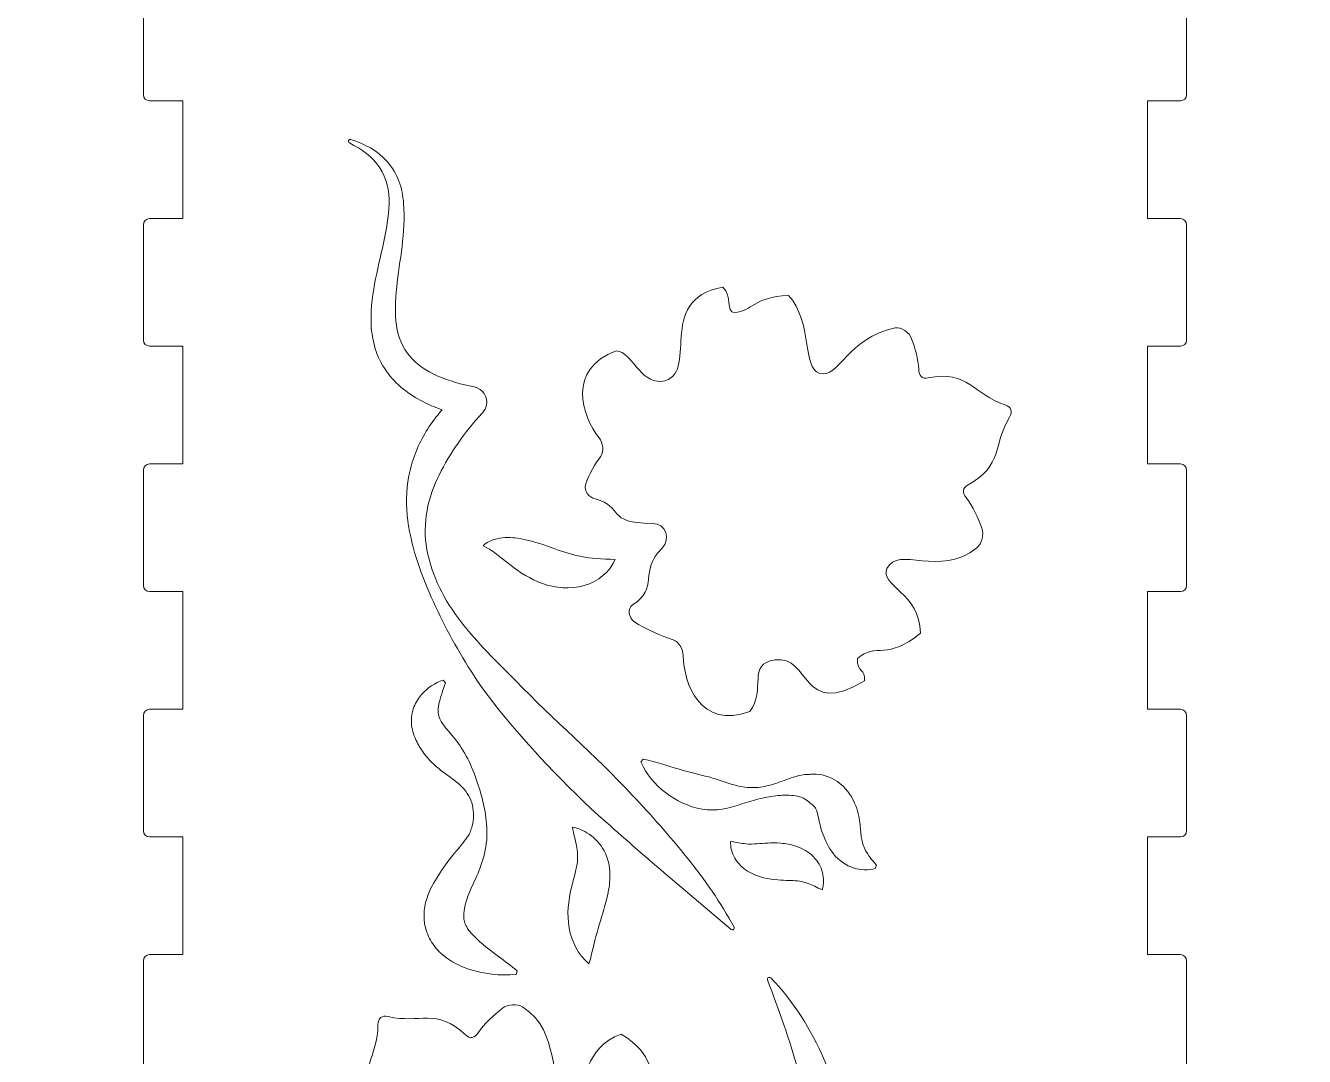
# Model space of a CAD drawing. Header units: inches. Extents: x 110 to 390, y -364 to 80.
# Drawn here: x 110 to 214.2, y -141.9 to -57.9 of the extents above; entities that cross this region are included whole.
import ezdxf

# ---------------------------------------------------------------- set-up
doc = ezdxf.new("R2010")
doc.units = ezdxf.units.IN
doc.header["$MEASUREMENT"] = 0
doc.layers.add('design3', color=7, linetype='Continuous')

# ---------------------------------------------------------------- blocks, each defined once
blk = doc.blocks.new('block 3')
at = {"layer": 'design3', "color": 1, "lineweight": 9}
blk.add_open_spline([(161.1, -353.81), (153.75, -361.16), (143.45, -355.52), (135.03, -363.12), (134.62, -363.49), (133.86, -363.81), (133.31, -363.81), (133.31, -363.81), (111.99, -363.81), (111.99, -363.81), (110.88, -363.81), (110, -362.91), (110, -361.81), (110, -324.54), (116.37, -313.79), (116.6, -296.6), (116.6, -294.95), (117.94, -293.6), (119.6, -293.6), (119.6, -293.6), (122.8, -293.6), (122.8, -293.6), (122.8, -293.6), (122.8, -284), (122.8, -284), (122.8, -284), (120.1, -284), (120.1, -284), (119.82, -284), (119.6, -283.78), (119.6, -283.5), (119.6, -283.5), (119.6, -274.1), (119.6, -274.1), (119.6, -273.83), (119.82, -273.6), (120.1, -273.6), (120.1, -273.6), (122.8, -273.6), (122.8, -273.6), (122.8, -273.6), (122.8, -264), (122.8, -264), (122.8, -264), (120.1, -264), (120.1, -264), (119.82, -264), (119.6, -263.78), (119.6, -263.5), (119.6, -263.5), (119.6, -254.1), (119.6, -254.1), (119.6, -253.83), (119.82, -253.6), (120.1, -253.6), (120.1, -253.6), (122.8, -253.6), (122.8, -253.6), (122.8, -253.6), (122.8, -244), (122.8, -244), (122.8, -244), (120.1, -244), (120.1, -244), (119.82, -244), (119.6, -243.78), (119.6, -243.5), (119.6, -243.5), (119.6, -234.1), (119.6, -234.1), (119.6, -233.83), (119.82, -233.6), (120.1, -233.6), (120.1, -233.6), (122.8, -233.6), (122.8, -233.6), (122.8, -233.6), (122.8, -224), (122.8, -224), (122.8, -224), (120.1, -224), (120.1, -224), (119.82, -224), (119.6, -223.78), (119.6, -223.5), (119.6, -223.5), (119.6, -214.1), (119.6, -214.1), (119.6, -213.83), (119.82, -213.6), (120.1, -213.6), (120.1, -213.6), (122.8, -213.6), (122.8, -213.6), (122.8, -213.6), (122.8, -204), (122.8, -204), (122.8, -204), (120.1, -204), (120.1, -204), (119.82, -204), (119.6, -203.78), (119.6, -203.5), (119.6, -203.5), (119.6, -194.1), (119.6, -194.1), (119.6, -193.83), (119.82, -193.6), (120.1, -193.6), (120.1, -193.6), (122.8, -193.6), (122.8, -193.6), (122.8, -193.6), (122.8, -184), (122.8, -184), (122.8, -184), (120.1, -184), (120.1, -184), (119.82, -184), (119.6, -183.78), (119.6, -183.5), (119.6, -183.5), (119.6, -174.1), (119.6, -174.1), (119.6, -173.83), (119.82, -173.6), (120.1, -173.6), (120.1, -173.6), (122.8, -173.6), (122.8, -173.6), (122.8, -173.6), (122.8, -164), (122.8, -164), (122.8, -164), (120.1, -164), (120.1, -164), (119.82, -164), (119.6, -163.78), (119.6, -163.5), (119.6, -163.5), (119.6, -154.1), (119.6, -154.1), (119.6, -153.83), (119.82, -153.6), (120.1, -153.6), (120.1, -153.6), (122.8, -153.6), (122.8, -153.6), (122.8, -153.6), (122.8, -144), (122.8, -144), (122.8, -144), (120.1, -144), (120.1, -144), (119.82, -144), (119.6, -143.78), (119.6, -143.5), (119.6, -143.5), (119.6, -134.1), (119.6, -134.1), (119.6, -133.83), (119.82, -133.6), (120.1, -133.6), (120.1, -133.6), (122.8, -133.6), (122.8, -133.6), (122.8, -133.6), (122.8, -124), (122.8, -124), (122.8, -124), (120.1, -124), (120.1, -124), (119.82, -124), (119.6, -123.78), (119.6, -123.5), (119.6, -123.5), (119.6, -114.1), (119.6, -114.1), (119.6, -113.83), (119.82, -113.6), (120.1, -113.6), (120.1, -113.6), (122.8, -113.6), (122.8, -113.6), (122.8, -113.6), (122.8, -104), (122.8, -104), (122.8, -104), (120.1, -104), (120.1, -104), (119.82, -104), (119.6, -103.78), (119.6, -103.5), (119.6, -103.5), (119.6, -94.1), (119.6, -94.1), (119.6, -93.83), (119.82, -93.6), (120.1, -93.6), (120.1, -93.6), (122.8, -93.6), (122.8, -93.6), (122.8, -93.6), (122.8, -84), (122.8, -84), (122.8, -84), (120.1, -84), (120.1, -84), (119.82, -84), (119.6, -83.78), (119.6, -83.5), (119.6, -83.5), (119.6, -74.1), (119.6, -74.1), (119.6, -73.83), (119.82, -73.6), (120.1, -73.6), (120.1, -73.6), (122.8, -73.6), (122.8, -73.6), (122.8, -73.6), (122.8, -64), (122.8, -64), (122.8, -64), (120.1, -64), (120.1, -64), (119.82, -64), (119.6, -63.78), (119.6, -63.5), (119.6, -63.5), (119.6, -54.1), (119.6, -54.1), (119.6, -53.83), (119.82, -53.6), (120.1, -53.6), (120.1, -53.6), (122.8, -53.6), (122.8, -53.6), (122.8, -53.6), (122.8, 14.41), (122.8, 14.41), (122.8, 27.99), (112.03, 32.14), (112.03, 50.56), (112.03, 52.85), (113.88, 54.7), (116.16, 54.7), (117.66, 54.7), (118.98, 53.89), (119.7, 52.7), (119.7, 52.7), (122.7, 52.7), (122.7, 52.7), (134.97, 54.05), (135.75, 61.6), (141.29, 68.87), (145.77, 75.58), (153.42, 80), (162.1, 80), (170.78, 80), (178.42, 75.58), (182.9, 68.87), (188.45, 61.6), (189.22, 54.05), (201.5, 52.7), (201.5, 52.7), (204.5, 52.7), (204.5, 52.7), (205.22, 53.89), (206.53, 54.7), (208.03, 54.7), (210.32, 54.7), (212.17, 52.85), (212.17, 50.56), (212.17, 32.14), (201.4, 27.99), (201.4, 14.41), (201.4, 14.41), (201.4, -53.6), (201.4, -53.6), (201.4, -53.6), (204.09, -53.6), (204.09, -53.6), (204.37, -53.6), (204.59, -53.83), (204.59, -54.1), (204.59, -54.1), (204.59, -63.5), (204.59, -63.5), (204.59, -63.78), (204.37, -64), (204.09, -64), (204.09, -64), (201.4, -64), (201.4, -64), (201.4, -64), (201.4, -73.6), (201.4, -73.6), (201.4, -73.6), (204.09, -73.6), (204.09, -73.6), (204.37, -73.6), (204.59, -73.83), (204.59, -74.1), (204.59, -74.1), (204.59, -83.5), (204.59, -83.5), (204.59, -83.78), (204.37, -84), (204.09, -84), (204.09, -84), (201.4, -84), (201.4, -84), (201.4, -84), (201.4, -93.6), (201.4, -93.6), (201.4, -93.6), (204.09, -93.6), (204.09, -93.6), (204.37, -93.6), (204.59, -93.83), (204.59, -94.1), (204.59, -94.1), (204.59, -103.5), (204.59, -103.5), (204.59, -103.78), (204.37, -104), (204.09, -104), (204.09, -104), (201.4, -104), (201.4, -104), (201.4, -104), (201.4, -113.6), (201.4, -113.6), (201.4, -113.6), (204.09, -113.6), (204.09, -113.6), (204.37, -113.6), (204.59, -113.83), (204.59, -114.1), (204.59, -114.1), (204.59, -123.5), (204.59, -123.5), (204.59, -123.78), (204.37, -124), (204.09, -124), (204.09, -124), (201.4, -124), (201.4, -124), (201.4, -124), (201.4, -133.6), (201.4, -133.6), (201.4, -133.6), (204.09, -133.6), (204.09, -133.6), (204.37, -133.6), (204.59, -133.83), (204.59, -134.1), (204.59, -134.1), (204.59, -143.5), (204.59, -143.5), (204.59, -143.78), (204.37, -144), (204.09, -144), (204.09, -144), (201.4, -144), (201.4, -144), (201.4, -144), (201.4, -153.6), (201.4, -153.6), (201.4, -153.6), (204.09, -153.6), (204.09, -153.6), (204.37, -153.6), (204.59, -153.83), (204.59, -154.1), (204.59, -154.1), (204.59, -163.5), (204.59, -163.5), (204.59, -163.78), (204.37, -164), (204.09, -164), (204.09, -164), (201.4, -164), (201.4, -164), (201.4, -164), (201.4, -173.6), (201.4, -173.6), (201.4, -173.6), (204.09, -173.6), (204.09, -173.6), (204.37, -173.6), (204.59, -173.83), (204.59, -174.1), (204.59, -174.1), (204.59, -183.5), (204.59, -183.5), (204.59, -183.78), (204.37, -184), (204.09, -184), (204.09, -184), (201.4, -184), (201.4, -184), (201.4, -184), (201.4, -193.6), (201.4, -193.6), (201.4, -193.6), (204.09, -193.6), (204.09, -193.6), (204.37, -193.6), (204.59, -193.83), (204.59, -194.1), (204.59, -194.1), (204.59, -203.5), (204.59, -203.5), (204.59, -203.78), (204.37, -204), (204.09, -204), (204.09, -204), (201.4, -204), (201.4, -204), (201.4, -204), (201.4, -213.6), (201.4, -213.6), (201.4, -213.6), (204.09, -213.6), (204.09, -213.6), (204.37, -213.6), (204.59, -213.83), (204.59, -214.1), (204.59, -214.1), (204.59, -223.5), (204.59, -223.5), (204.59, -223.78), (204.37, -224), (204.09, -224), (204.09, -224), (201.4, -224), (201.4, -224), (201.4, -224), (201.4, -233.6), (201.4, -233.6), (201.4, -233.6), (204.09, -233.6), (204.09, -233.6), (204.37, -233.6), (204.59, -233.83), (204.59, -234.1), (204.59, -234.1), (204.59, -243.5), (204.59, -243.5), (204.59, -243.78), (204.37, -244), (204.09, -244), (204.09, -244), (201.4, -244), (201.4, -244), (201.4, -244), (201.4, -253.6), (201.4, -253.6), (201.4, -253.6), (204.09, -253.6), (204.09, -253.6), (204.37, -253.6), (204.59, -253.83), (204.59, -254.1), (204.59, -254.1), (204.59, -263.5), (204.59, -263.5), (204.59, -263.78), (204.37, -264), (204.09, -264), (204.09, -264), (201.4, -264), (201.4, -264), (201.4, -264), (201.4, -273.6), (201.4, -273.6), (201.4, -273.6), (204.09, -273.6), (204.09, -273.6), (204.37, -273.6), (204.59, -273.83), (204.59, -274.1), (204.59, -274.1), (204.59, -283.5), (204.59, -283.5), (204.59, -283.78), (204.37, -284), (204.09, -284), (204.09, -284), (201.4, -284), (201.4, -284), (201.4, -284), (201.4, -293.6), (201.4, -293.6), (201.4, -293.6), (204.6, -293.6), (204.6, -293.6), (206.25, -293.6), (207.6, -294.95), (207.6, -296.6), (207.82, -313.79), (214.19, -324.54), (214.19, -361.81), (214.19, -362.91), (213.31, -363.81), (212.21, -363.81), (212.21, -363.81), (190.89, -363.81), (190.89, -363.81), (190.33, -363.81), (189.57, -363.49), (189.16, -363.12), (180.75, -355.52), (170.45, -361.16), (163.1, -353.81), (163.1, -353.81), (161.1, -353.81), (161.1, -353.81)], degree=3, knots=[0, 0, 0, 0, 1, 1, 1, 2, 2, 2, 3, 3, 3, 4, 4, 4, 5, 5, 5, 6, 6, 6, 7, 7, 7, 8, 8, 8, 9, 9, 9, 10, 10, 10, 11, 11, 11, 12, 12, 12, 13, 13, 13, 14, 14, 14, 15, 15, 15, 16, 16, 16, 17, 17, 17, 18, 18, 18, 19, 19, 19, 20, 20, 20, 21, 21, 21, 22, 22, 22, 23, 23, 23, 24, 24, 24, 25, 25, 25, 26, 26, 26, 27, 27, 27, 28, 28, 28, 29, 29, 29, 30, 30, 30, 31, 31, 31, 32, 32, 32, 33, 33, 33, 34, 34, 34, 35, 35, 35, 36, 36, 36, 37, 37, 37, 38, 38, 38, 39, 39, 39, 40, 40, 40, 41, 41, 41, 42, 42, 42, 43, 43, 43, 44, 44, 44, 45, 45, 45, 46, 46, 46, 47, 47, 47, 48, 48, 48, 49, 49, 49, 50, 50, 50, 51, 51, 51, 52, 52, 52, 53, 53, 53, 54, 54, 54, 55, 55, 55, 56, 56, 56, 57, 57, 57, 58, 58, 58, 59, 59, 59, 60, 60, 60, 61, 61, 61, 62, 62, 62, 63, 63, 63, 64, 64, 64, 65, 65, 65, 66, 66, 66, 67, 67, 67, 68, 68, 68, 69, 69, 69, 70, 70, 70, 71, 71, 71, 72, 72, 72, 73, 73, 73, 74, 74, 74, 75, 75, 75, 76, 76, 76, 77, 77, 77, 78, 78, 78, 79, 79, 79, 80, 80, 80, 81, 81, 81, 82, 82, 82, 83, 83, 83, 84, 84, 84, 85, 85, 85, 86, 86, 86, 87, 87, 87, 88, 88, 88, 89, 89, 89, 90, 90, 90, 91, 91, 91, 92, 92, 92, 93, 93, 93, 94, 94, 94, 95, 95, 95, 96, 96, 96, 97, 97, 97, 98, 98, 98, 99, 99, 99, 100, 100, 100, 101, 101, 101, 102, 102, 102, 103, 103, 103, 104, 104, 104, 105, 105, 105, 106, 106, 106, 107, 107, 107, 108, 108, 108, 109, 109, 109, 110, 110, 110, 111, 111, 111, 112, 112, 112, 113, 113, 113, 114, 114, 114, 115, 115, 115, 116, 116, 116, 117, 117, 117, 118, 118, 118, 119, 119, 119, 120, 120, 120, 121, 121, 121, 122, 122, 122, 123, 123, 123, 124, 124, 124, 125, 125, 125, 126, 126, 126, 127, 127, 127, 128, 128, 128, 129, 129, 129, 130, 130, 130, 131, 131, 131, 132, 132, 132, 133, 133, 133, 134, 134, 134, 135, 135, 135, 136, 136, 136, 137, 137, 137, 138, 138, 138, 139, 139, 139, 140, 140, 140, 141, 141, 141, 142, 142, 142, 143, 143, 143, 144, 144, 144, 145, 145, 145, 146, 146, 146, 147, 147, 147, 148, 148, 148, 149, 149, 149, 150, 150, 150, 151, 151, 151, 152, 152, 152, 153, 153, 153, 154, 154, 154, 155, 155, 155, 156, 156, 156, 157, 157, 157, 158, 158, 158, 159, 159, 159, 160, 160, 160, 161, 161, 161, 162, 162, 162, 163, 163, 163, 164, 164, 164, 165, 165, 165, 166, 166, 166, 167, 167, 167, 168, 168, 168, 169, 169, 169, 170, 170, 170, 171, 171, 171, 172, 172, 172, 173, 173, 173, 173], dxfattribs=at)
blk = doc.blocks.new('block 6')
at = {"layer": 'design3', "color": 1, "lineweight": 9}
for points, knots in [([(136.39, -67.44), (137.38, -67.93), (138.29, -68.59), (138.86, -69.46), (139.43, -70.32), (139.63, -71.35), (139.62, -72.4), (139.6, -73.45), (139.39, -74.52), (139.16, -75.6), (138.92, -76.69), (138.65, -77.78), (138.44, -78.93), (138.23, -80.07), (138.08, -81.27), (138.17, -82.53), (138.23, -83.17), (138.35, -83.81), (138.57, -84.45), (138.79, -85.08), (139.12, -85.69), (139.53, -86.22), (140.35, -87.31), (141.46, -88.08), (142.57, -88.63), (143.02, -88.84), (143.48, -89.03), (143.94, -89.19), (143.61, -89.57), (143.3, -89.96), (143.02, -90.37), (142.33, -91.36), (141.77, -92.49), (141.44, -93.68), (141.1, -94.87), (140.99, -96.12), (141.06, -97.33), (141.13, -98.54), (141.38, -99.7), (141.7, -100.81), (142.34, -103.05), (143.31, -105.12), (144.36, -107.15), (145.43, -109.18), (146.63, -111.16), (148.03, -112.97), (150.88, -116.53), (153.96, -119.85), (157.31, -122.81), (158.98, -124.3), (160.66, -125.76), (162.36, -127.2), (162.36, -127.2), (167.48, -131.55), (167.48, -131.55), (167.53, -131.59), (167.6, -131.6), (167.65, -131.57), (167.73, -131.53), (167.76, -131.44), (167.72, -131.36), (166.65, -129.34), (165.31, -127.48), (163.9, -125.71), (162.49, -123.93), (160.98, -122.25), (159.45, -120.62), (156.39, -117.33), (153, -114.46), (149.94, -111.29), (148.4, -109.73), (146.8, -108.2), (145.46, -106.45), (144.13, -104.72), (143.07, -102.72), (142.7, -100.58), (142.51, -99.52), (142.52, -98.44), (142.71, -97.41), (142.89, -96.38), (143.25, -95.42), (143.69, -94.51), (144.58, -92.71), (145.76, -91.04), (147.19, -89.47), (147.19, -89.47), (147.25, -89.41), (147.25, -89.41), (147.39, -89.25), (147.5, -89.05), (147.55, -88.82), (147.69, -88.14), (147.25, -87.47), (146.56, -87.33), (145.53, -87.12), (144.51, -86.84), (143.6, -86.44), (142.69, -86.04), (141.87, -85.51), (141.3, -84.82), (140.71, -84.14), (140.36, -83.29), (140.22, -82.31), (140.07, -81.33), (140.13, -80.27), (140.24, -79.19), (140.35, -78.1), (140.54, -77), (140.67, -75.86), (140.81, -74.72), (140.91, -73.55), (140.8, -72.35), (140.75, -71.75), (140.63, -71.14), (140.42, -70.56), (140.2, -69.99), (139.89, -69.44), (139.48, -68.98), (138.68, -68.04), (137.58, -67.49), (136.5, -67.16), (136.5, -67.16), (136.5, -67.16), (136.5, -67.16), (136.43, -67.14), (136.35, -67.17), (136.32, -67.23), (136.28, -67.31), (136.31, -67.4), (136.39, -67.44)], [0, 0, 0, 0, 1, 1, 1, 2, 2, 2, 3, 3, 3, 4, 4, 4, 5, 5, 5, 6, 6, 6, 7, 7, 7, 8, 8, 8, 9, 9, 9, 10, 10, 10, 11, 11, 11, 12, 12, 12, 13, 13, 13, 14, 14, 14, 15, 15, 15, 16, 16, 16, 17, 17, 17, 18, 18, 18, 19, 19, 19, 20, 20, 20, 21, 21, 21, 22, 22, 22, 23, 23, 23, 24, 24, 24, 25, 25, 25, 26, 26, 26, 27, 27, 27, 28, 28, 28, 29, 29, 29, 30, 30, 30, 31, 31, 31, 32, 32, 32, 33, 33, 33, 34, 34, 34, 35, 35, 35, 36, 36, 36, 37, 37, 37, 38, 38, 38, 39, 39, 39, 40, 40, 40, 41, 41, 41, 42, 42, 42, 43, 43, 43, 43]), ([(189.8, -88.79), (187.3, -87.97), (186.76, -85.92), (183.55, -86.59), (183.03, -86.7), (182.78, -86.42), (182.77, -85.89), (182.75, -85.09), (182.47, -84.12), (182.19, -83.4), (182.01, -82.9), (181.37, -82.42), (180.84, -82.52), (176.99, -83.28), (176.26, -86.69), (174.69, -86.22), (173.27, -85.79), (174.15, -82.07), (172.16, -79.86), (169.22, -80.04), (169.3, -81.12), (167.74, -81.27), (167.04, -81.2), (167.58, -79.92), (166.81, -79.18), (161.15, -80.25), (165.08, -86.36), (161.82, -86.88), (159.95, -86.96), (159.5, -84.52), (158.12, -84.38), (154.1, -85.87), (155.32, -89.68), (156.72, -91.48), (157.04, -91.9), (157.16, -92.55), (156.86, -92.98), (156.44, -93.59), (155.89, -94.39), (155.62, -95.31), (155.48, -95.82), (155.89, -96.32), (156.4, -96.46), (158.82, -97.09), (157.22, -98.45), (161.07, -98.45), (162.18, -98.45), (162.61, -99.72), (161.84, -100.49), (159.94, -102.4), (161.65, -103.71), (159.45, -105.1), (159, -105.38), (159.14, -106.15), (159.57, -106.45), (160.55, -107.12), (161.85, -107.61), (162.75, -107.94), (163.25, -108.12), (163.57, -108.7), (163.58, -109.23), (163.63, -111.52), (164.98, -115.27), (169, -113.79), (170.39, -111.98), (168.72, -109.91), (171.07, -109.58), (173.95, -109.17), (173.19, -114.42), (178.36, -111.29), (178.46, -110.23), (177.73, -110.68), (177.78, -109.46), (179.3, -108.14), (180.28, -109.65), (182.91, -107.39), (182.9, -104.12), (179.53, -103.49), (180.18, -102.13), (181.1, -100.21), (184.5, -102.9), (187.51, -100.45), (187.92, -100.11), (188.09, -99.35), (187.92, -98.85), (187.64, -98.06), (187.18, -97.03), (186.64, -96.35), (186.31, -95.93), (186.32, -95.57), (186.79, -95.31), (189.67, -93.76), (188.8, -92.02), (190.17, -89.8), (190.45, -89.34), (190.31, -88.96), (189.8, -88.79)], [0, 0, 0, 0, 1, 1, 1, 2, 2, 2, 3, 3, 3, 4, 4, 4, 5, 5, 5, 6, 6, 6, 7, 7, 7, 8, 8, 8, 9, 9, 9, 10, 10, 10, 11, 11, 11, 12, 12, 12, 13, 13, 13, 14, 14, 14, 15, 15, 15, 16, 16, 16, 17, 17, 17, 18, 18, 18, 19, 19, 19, 20, 20, 20, 21, 21, 21, 22, 22, 22, 23, 23, 23, 24, 24, 24, 25, 25, 25, 26, 26, 26, 27, 27, 27, 28, 28, 28, 29, 29, 29, 30, 30, 30, 31, 31, 31, 32, 32, 32, 32]), ([(148.51, -101.06), (148.51, -101.06), (149.55, -101.89), (149.55, -101.89), (150.26, -102.44), (151.1, -102.98), (152.12, -103.35), (153.13, -103.71), (154.38, -103.86), (155.52, -103.51), (156.65, -103.17), (157.59, -102.42), (158.05, -101.38), (156.91, -101.35), (156.04, -101.32), (155.29, -101.16), (154.54, -101.01), (153.88, -100.79), (153.12, -100.52), (152.35, -100.26), (151.5, -99.92), (150.48, -99.73), (149.97, -99.63), (149.42, -99.57), (148.84, -99.63), (148.27, -99.69), (147.67, -99.87), (147.27, -100.29), (147.8, -100.52), (148.16, -100.78), (148.51, -101.06)], [0, 0, 0, 0, 1, 1, 1, 2, 2, 2, 3, 3, 3, 4, 4, 4, 5, 5, 5, 6, 6, 6, 7, 7, 7, 8, 8, 8, 9, 9, 9, 10, 10, 10, 10]), ([(146.32, -123.32), (146.28, -123.45), (146.23, -123.59), (146.17, -123.72), (146.12, -123.82), (146.05, -123.94), (145.98, -124.04), (145.69, -124.48), (145.3, -124.9), (144.92, -125.36), (144.54, -125.82), (144.17, -126.33), (143.8, -126.88), (143.43, -127.43), (143.05, -128.03), (142.78, -128.78), (142.5, -129.51), (142.34, -130.46), (142.59, -131.43), (142.71, -131.9), (142.92, -132.35), (143.18, -132.73), (143.44, -133.1), (143.74, -133.42), (144.06, -133.68), (144.69, -134.2), (145.35, -134.52), (146.01, -134.75), (147.33, -135.2), (148.64, -135.34), (149.97, -135.21), (149.97, -135.21), (150.06, -134.92), (150.06, -134.92), (149.03, -134.09), (148, -133.4), (147.15, -132.67), (146.73, -132.31), (146.36, -131.94), (146.1, -131.6), (145.85, -131.25), (145.75, -130.96), (145.71, -130.71), (145.68, -130.46), (145.68, -130.15), (145.78, -129.71), (145.87, -129.29), (146.05, -128.78), (146.28, -128.25), (146.51, -127.72), (146.79, -127.18), (147.02, -126.57), (147.25, -125.96), (147.45, -125.29), (147.54, -124.55), (147.57, -124.37), (147.59, -124.19), (147.59, -123.99), (147.59, -123.81), (147.59, -123.64), (147.58, -123.47), (147.57, -123.13), (147.54, -122.79), (147.5, -122.46), (147.43, -121.79), (147.28, -121.14), (147.1, -120.5), (146.73, -119.23), (146.24, -117.85), (145.53, -116.78), (145.18, -116.24), (144.8, -115.79), (144.46, -115.4), (144.12, -115), (143.88, -114.67), (143.75, -114.37), (143.69, -114.22), (143.63, -114.07), (143.62, -113.87), (143.6, -113.67), (143.62, -113.43), (143.67, -113.17), (143.78, -112.65), (144, -112.08), (144.22, -111.44), (144.22, -111.44), (144.01, -111.23), (144.01, -111.23), (143.36, -111.46), (142.77, -111.83), (142.27, -112.39), (142.02, -112.67), (141.8, -113.01), (141.64, -113.41), (141.49, -113.81), (141.41, -114.28), (141.44, -114.74), (141.47, -115.2), (141.6, -115.64), (141.76, -116.01), (141.93, -116.39), (142.12, -116.72), (142.33, -117.01), (142.73, -117.61), (143.19, -118.06), (143.66, -118.44), (144.13, -118.83), (144.64, -119.15), (145.09, -119.52), (145.55, -119.89), (145.95, -120.32), (146.19, -120.83), (146.44, -121.34), (146.53, -121.92), (146.49, -122.49), (146.47, -122.77), (146.41, -123.05), (146.32, -123.32)], [0, 0, 0, 0, 1, 1, 1, 2, 2, 2, 3, 3, 3, 4, 4, 4, 5, 5, 5, 6, 6, 6, 7, 7, 7, 8, 8, 8, 9, 9, 9, 10, 10, 10, 11, 11, 11, 12, 12, 12, 13, 13, 13, 14, 14, 14, 15, 15, 15, 16, 16, 16, 17, 17, 17, 18, 18, 18, 19, 19, 19, 20, 20, 20, 21, 21, 21, 22, 22, 22, 23, 23, 23, 24, 24, 24, 25, 25, 25, 26, 26, 26, 27, 27, 27, 28, 28, 28, 29, 29, 29, 30, 30, 30, 31, 31, 31, 32, 32, 32, 33, 33, 33, 34, 34, 34, 35, 35, 35, 36, 36, 36, 37, 37, 37, 38, 38, 38, 39, 39, 39, 39]), ([(178.11, -124.11), (178.06, -123.79), (178.03, -123.45), (177.99, -123.01), (177.94, -122.58), (177.86, -122.07), (177.64, -121.47), (177.42, -120.88), (177, -120.17), (176.38, -119.68), (175.76, -119.17), (175.05, -118.92), (174.42, -118.9), (174.28, -118.89), (174.06, -118.88), (173.96, -118.9), (173.96, -118.9), (173.86, -118.91), (173.86, -118.91), (173.86, -118.91), (173.72, -118.91), (173.72, -118.91), (173.63, -118.91), (173.54, -118.92), (173.46, -118.93), (173.13, -118.96), (172.84, -119.05), (172.58, -119.13), (172.05, -119.31), (171.58, -119.5), (171.11, -119.65), (170.64, -119.8), (170.17, -119.92), (169.69, -119.97), (169.21, -120.01), (168.73, -119.99), (168.26, -119.9), (167.79, -119.8), (167.34, -119.66), (166.91, -119.51), (166.48, -119.36), (166.07, -119.23), (165.67, -119.12), (164.85, -118.93), (164.03, -118.72), (163.16, -118.46), (162.29, -118.21), (161.39, -117.9), (160.33, -117.66), (160.33, -117.66), (160.14, -117.89), (160.14, -117.89), (160.56, -118.91), (161.28, -119.73), (162.13, -120.4), (162.99, -121.06), (164.03, -121.54), (165.12, -121.75), (165.67, -121.84), (166.24, -121.83), (166.78, -121.74), (167.33, -121.64), (167.86, -121.48), (168.37, -121.32), (168.87, -121.15), (169.36, -121), (169.85, -120.88), (170.33, -120.77), (170.82, -120.69), (171.31, -120.64), (171.8, -120.59), (172.29, -120.59), (172.74, -120.66), (172.96, -120.7), (173.16, -120.75), (173.32, -120.83), (173.35, -120.85), (173.39, -120.86), (173.42, -120.88), (173.44, -120.89), (173.47, -120.9), (173.46, -120.91), (173.46, -120.91), (173.55, -120.96), (173.55, -120.96), (173.55, -120.96), (173.63, -121), (173.63, -121), (173.63, -121), (173.68, -121.05), (173.68, -121.05), (173.72, -121.08), (173.75, -121.1), (173.79, -121.13), (174.11, -121.37), (174.31, -121.55), (174.4, -121.73), (174.49, -121.91), (174.52, -122.1), (174.6, -122.45), (174.67, -122.78), (174.77, -123.23), (174.95, -123.75), (175.14, -124.27), (175.4, -124.86), (175.83, -125.4), (176.26, -125.93), (176.86, -126.35), (177.46, -126.54), (178.07, -126.73), (178.67, -126.73), (179.23, -126.59), (179.23, -126.59), (179.32, -126.3), (179.32, -126.3), (178.95, -125.87), (178.64, -125.49), (178.44, -125.12), (178.24, -124.75), (178.16, -124.43), (178.11, -124.11)], [0, 0, 0, 0, 1, 1, 1, 2, 2, 2, 3, 3, 3, 4, 4, 4, 5, 5, 5, 6, 6, 6, 7, 7, 7, 8, 8, 8, 9, 9, 9, 10, 10, 10, 11, 11, 11, 12, 12, 12, 13, 13, 13, 14, 14, 14, 15, 15, 15, 16, 16, 16, 17, 17, 17, 18, 18, 18, 19, 19, 19, 20, 20, 20, 21, 21, 21, 22, 22, 22, 23, 23, 23, 24, 24, 24, 25, 25, 25, 26, 26, 26, 27, 27, 27, 28, 28, 28, 29, 29, 29, 30, 30, 30, 31, 31, 31, 32, 32, 32, 33, 33, 33, 34, 34, 34, 35, 35, 35, 36, 36, 36, 37, 37, 37, 38, 38, 38, 39, 39, 39, 40, 40, 40, 40]), ([(154.78, -126.97), (154.69, -127.33), (154.57, -127.75), (154.46, -128.22), (154.24, -129.15), (154.08, -130.31), (154.29, -131.43), (154.5, -132.55), (155.01, -133.6), (155.9, -134.35), (156.22, -133.23), (156.4, -132.32), (156.65, -131.48), (156.89, -130.63), (157.15, -129.87), (157.39, -128.9), (157.5, -128.41), (157.6, -127.87), (157.61, -127.26), (157.62, -126.65), (157.52, -125.96), (157.25, -125.36), (156.97, -124.76), (156.56, -124.27), (156.1, -123.92), (155.63, -123.57), (155.12, -123.32), (154.55, -123.2), (154.66, -123.78), (154.8, -124.27), (154.88, -124.74), (154.97, -125.19), (155, -125.6), (154.97, -125.95), (154.94, -126.3), (154.87, -126.6), (154.78, -126.97)], [0, 0, 0, 0, 1, 1, 1, 2, 2, 2, 3, 3, 3, 4, 4, 4, 5, 5, 5, 6, 6, 6, 7, 7, 7, 8, 8, 8, 9, 9, 9, 10, 10, 10, 11, 11, 11, 12, 12, 12, 12]), ([(172.17, -127.56), (172.43, -127.57), (172.64, -127.57), (172.89, -127.59), (173.14, -127.62), (173.43, -127.68), (173.76, -127.81), (174.1, -127.93), (174.46, -128.12), (174.91, -128.32), (175.05, -127.85), (175.04, -127.38), (174.93, -126.91), (174.81, -126.45), (174.55, -125.99), (174.18, -125.61), (173.8, -125.23), (173.31, -124.96), (172.84, -124.79), (172.37, -124.62), (171.93, -124.55), (171.53, -124.52), (170.72, -124.46), (170.14, -124.52), (169.59, -124.57), (169.31, -124.59), (169.02, -124.6), (168.67, -124.57), (168.32, -124.54), (167.94, -124.46), (167.45, -124.35), (167.41, -124.84), (167.54, -125.31), (167.78, -125.73), (168.02, -126.16), (168.39, -126.52), (168.82, -126.79), (169.68, -127.33), (170.61, -127.45), (171.28, -127.51), (171.62, -127.54), (171.92, -127.55), (172.17, -127.56)], [0, 0, 0, 0, 1, 1, 1, 2, 2, 2, 3, 3, 3, 4, 4, 4, 5, 5, 5, 6, 6, 6, 7, 7, 7, 8, 8, 8, 9, 9, 9, 10, 10, 10, 11, 11, 11, 12, 12, 12, 13, 13, 13, 14, 14, 14, 14]), ([(170.74, -172.72), (172.23, -170.49), (173.42, -168.08), (174.36, -165.6), (175.31, -163.13), (176, -160.58), (176.44, -157.96), (176.67, -156.65), (176.78, -155.3), (176.91, -153.99), (177.03, -152.66), (177.09, -151.32), (177, -149.98), (176.91, -148.64), (176.68, -147.31), (176.35, -146), (176.01, -144.7), (175.6, -143.42), (175.07, -142.18), (174.01, -139.71), (172.57, -137.4), (170.71, -135.5), (170.71, -135.5), (170.7, -135.5), (170.7, -135.5), (170.66, -135.46), (170.6, -135.44), (170.54, -135.46), (170.46, -135.49), (170.42, -135.58), (170.45, -135.66), (171.38, -138.13), (172.25, -140.51), (172.9, -142.94), (173.23, -144.15), (173.52, -145.37), (173.76, -146.59), (174.01, -147.82), (174.21, -149.05), (174.43, -150.29), (174.65, -151.52), (174.89, -152.77), (175.08, -154.04), (175.28, -155.31), (175.37, -156.57), (175.32, -157.84), (175.21, -160.38), (174.5, -162.89), (173.35, -165.16), (172.2, -167.43), (170.63, -169.46), (168.94, -171.32), (167.24, -173.18), (165.46, -174.96), (163.52, -176.57), (161.58, -178.19), (159.54, -179.67), (157.47, -181.12), (155.39, -182.57), (153.26, -183.97), (151.08, -185.29), (151.08, -185.29), (150.97, -185.36), (150.97, -185.36), (150.97, -185.36), (150.93, -185.38), (150.93, -185.38), (150.34, -185.77), (150.18, -186.57), (150.57, -187.16), (150.97, -187.78), (151.19, -188.37), (151.13, -188.93), (151.1, -189.49), (150.77, -190.14), (150.25, -190.76), (149.74, -191.39), (149.09, -191.99), (148.41, -192.61), (147.73, -193.23), (147.01, -193.86), (146.35, -194.64), (146.02, -195.04), (145.7, -195.48), (145.47, -196.01), (145.24, -196.54), (145.12, -197.19), (145.23, -197.8), (145.33, -198.41), (145.61, -198.93), (145.93, -199.35), (146.25, -199.77), (146.62, -200.11), (147, -200.43), (147.76, -201.05), (148.58, -201.54), (149.41, -201.98), (150.24, -202.42), (151.09, -202.8), (151.95, -203.15), (152.02, -203.18), (152.1, -203.16), (152.14, -203.09), (152.18, -203.02), (152.16, -202.93), (152.09, -202.89), (150.54, -201.9), (148.99, -200.86), (147.77, -199.6), (147.18, -198.98), (146.7, -198.24), (146.68, -197.62), (146.64, -197.01), (147.05, -196.41), (147.65, -195.84), (148.24, -195.27), (148.97, -194.73), (149.71, -194.17), (150.45, -193.61), (151.22, -193.03), (151.95, -192.28), (152.3, -191.9), (152.65, -191.48), (152.95, -190.98), (153.25, -190.49), (153.49, -189.9), (153.59, -189.27), (153.7, -188.64), (153.66, -187.98), (153.51, -187.39), (153.48, -187.29), (153.45, -187.2), (153.43, -187.11), (155.44, -186.12), (157.4, -185.02), (159.27, -183.78), (161.49, -182.31), (163.57, -180.63), (165.5, -178.78), (167.42, -176.93), (169.25, -174.96), (170.74, -172.72)], [0, 0, 0, 0, 1, 1, 1, 2, 2, 2, 3, 3, 3, 4, 4, 4, 5, 5, 5, 6, 6, 6, 7, 7, 7, 8, 8, 8, 9, 9, 9, 10, 10, 10, 11, 11, 11, 12, 12, 12, 13, 13, 13, 14, 14, 14, 15, 15, 15, 16, 16, 16, 17, 17, 17, 18, 18, 18, 19, 19, 19, 20, 20, 20, 21, 21, 21, 22, 22, 22, 23, 23, 23, 24, 24, 24, 25, 25, 25, 26, 26, 26, 27, 27, 27, 28, 28, 28, 29, 29, 29, 30, 30, 30, 31, 31, 31, 32, 32, 32, 33, 33, 33, 34, 34, 34, 35, 35, 35, 36, 36, 36, 37, 37, 37, 38, 38, 38, 39, 39, 39, 40, 40, 40, 41, 41, 41, 42, 42, 42, 43, 43, 43, 44, 44, 44, 45, 45, 45, 46, 46, 46, 47, 47, 47, 47]), ([(140.95, -154.48), (140.99, -155.96), (137.18, -156.27), (135.69, -158.86), (136.78, -161.6), (137.78, -161.19), (138.41, -162.62), (138.56, -163.3), (137.17, -163.19), (136.71, -164.15), (139.49, -169.2), (144.08, -163.57), (145.58, -166.51), (146.23, -168.25), (144.05, -169.44), (144.35, -170.8), (147.01, -174.16), (150.26, -171.81), (151.54, -169.93), (151.83, -169.49), (152.41, -169.17), (152.92, -169.33), (153.62, -169.54), (154.56, -169.81), (155.51, -169.78), (156.04, -169.76), (156.5, -169.2), (156.36, -168.68), (155.72, -166.2), (157.05, -166.38), (156.55, -162.85), (156.46, -162.17), (157.29, -161.49), (157.92, -161.78), (160.39, -162.92), (161.11, -161.03), (163.63, -163.1), (164.04, -163.44), (164.73, -163.07), (164.88, -162.57), (165.22, -161.43), (165.28, -160.04), (165.31, -159.09), (165.32, -158.56), (165.78, -158.07), (166.28, -157.9), (168.44, -157.14), (171.59, -154.69), (168.92, -151.33), (166.77, -150.57), (165.33, -152.8), (164.29, -150.67), (163, -148.06), (168.23, -147.15), (163.65, -143.2), (162.61, -143.43), (163.26, -144), (162.09, -144.33), (160.37, -143.28), (161.49, -141.89), (158.53, -140.09), (155.43, -141.11), (155.87, -144.51), (154.37, -144.32), (152.26, -144.04), (153.77, -139.97), (150.5, -137.87), (150.06, -137.59), (149.28, -137.66), (148.86, -137.98), (148.19, -138.49), (147.35, -139.24), (146.88, -139.97), (146.58, -140.41), (146.23, -140.51), (145.84, -140.15), (143.47, -137.89), (142.09, -139.26), (139.55, -138.65), (139.03, -138.52), (138.71, -138.78), (138.71, -139.31), (138.7, -141.94), (136.92, -143.1), (138.56, -145.94), (138.82, -146.4), (138.64, -146.72), (138.14, -146.89), (137.38, -147.16), (136.55, -147.73), (135.94, -148.22), (135.53, -148.55), (135.27, -149.31), (135.53, -149.77), (137.44, -153.2), (140.91, -152.83), (140.95, -154.48)], [0, 0, 0, 0, 1, 1, 1, 2, 2, 2, 3, 3, 3, 4, 4, 4, 5, 5, 5, 6, 6, 6, 7, 7, 7, 8, 8, 8, 9, 9, 9, 10, 10, 10, 11, 11, 11, 12, 12, 12, 13, 13, 13, 14, 14, 14, 15, 15, 15, 16, 16, 16, 17, 17, 17, 18, 18, 18, 19, 19, 19, 20, 20, 20, 21, 21, 21, 22, 22, 22, 23, 23, 23, 24, 24, 24, 25, 25, 25, 26, 26, 26, 27, 27, 27, 28, 28, 28, 29, 29, 29, 30, 30, 30, 31, 31, 31, 32, 32, 32, 32])]:
    blk.add_open_spline(points, degree=3, knots=knots, dxfattribs=at)
blk = doc.blocks.new('block 2')
at = {"layer": 'design3'}
for name in ['block 3', 'block 6']:
    blk.add_blockref(name, (0, 0), dxfattribs=at)

msp = doc.modelspace()

# ---------------------------------------------------------------- block references
at = {"layer": 'design3'}
msp.add_blockref('block 2', (0, 0), dxfattribs=at)

doc.saveas('drawing.dxf')
